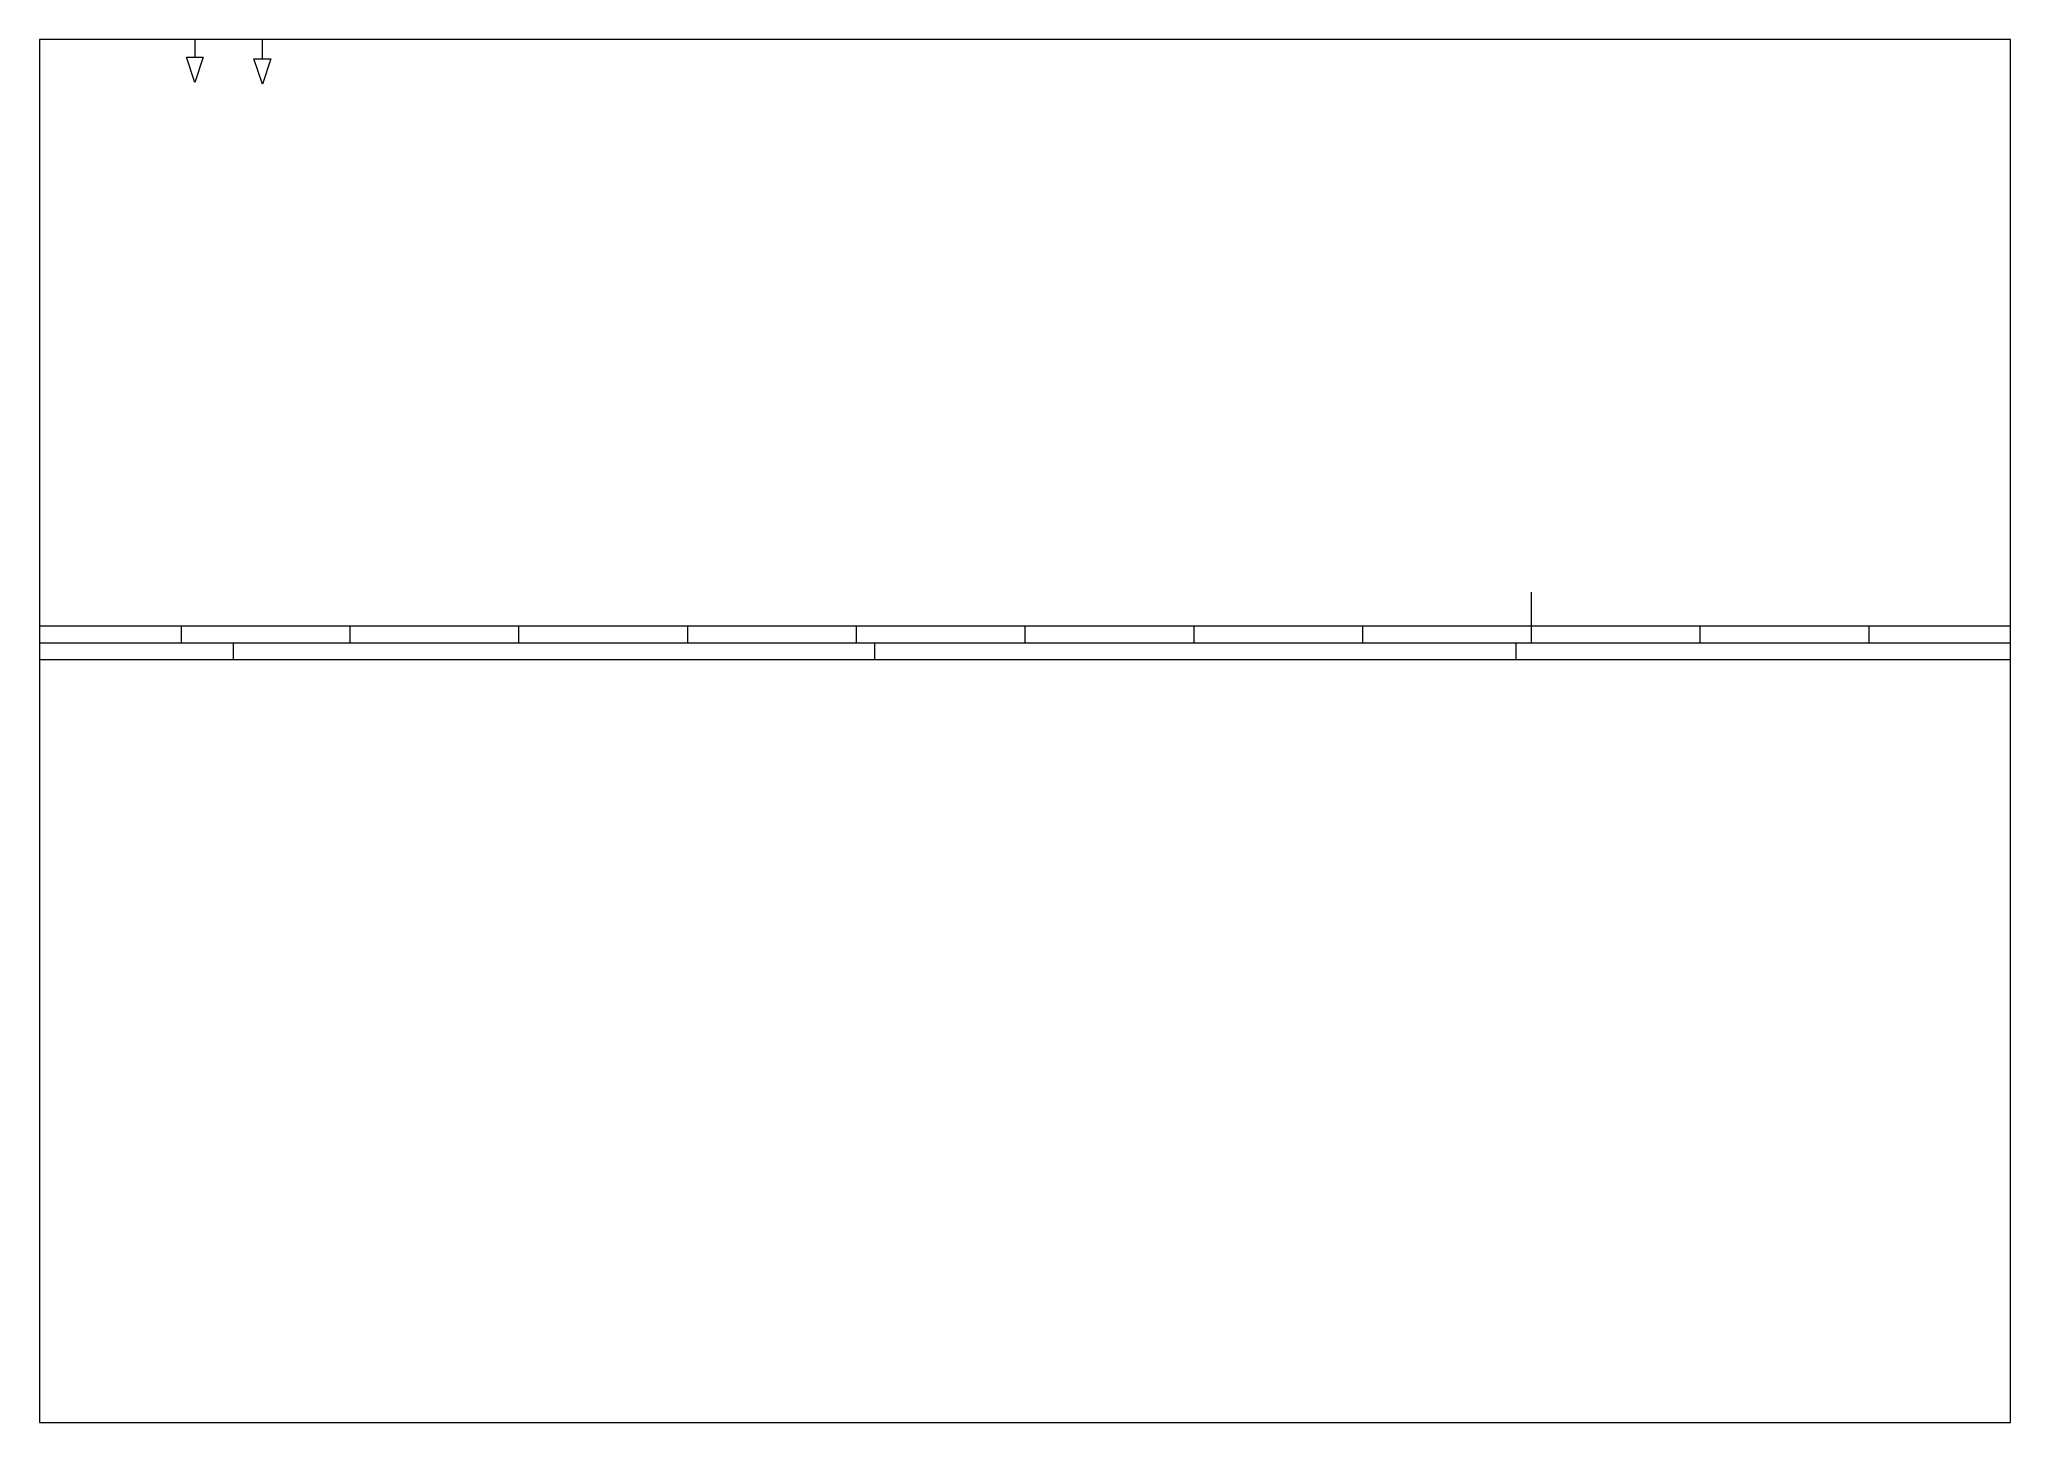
# Paper-space layout 'DIN A2 Title Block' of a CAD drawing. Header units: millimetres. Extents: x 5 to 589, y 5 to 415.
# The model-space entities are those that its viewports show. They can reach past a viewport. Long polylines and large blocks are cut down to what shows.
import ezdxf
from ezdxf.enums import TextEntityAlignment as Align

# ---------------------------------------------------------------- set-up
doc = ezdxf.new("R2010")
doc.units = ezdxf.units.MM
doc.header["$LTSCALE"] = 8
for name, color, linetype in [('035', 5, 'Continuous'), ('07', 7, 'Continuous'), ('RED_2.5mm^2', 1, 'Continuous'), ('SYMS', 7, 'Continuous'), ('WIREREF', 61, 'Continuous'), ('XREF', 7, 'Continuous')]:
    doc.layers.add(name, color=color, linetype=linetype)
doc.styles.add('ISO Proportional', font='isocp.shx')
doc.styles.add('WD_IEC', font='isocp2.shx', dxfattribs={"width": 0.9, "height": 4})

# ---------------------------------------------------------------- blocks, each defined once
blk = doc.blocks.new('IEC_border_a0')
at = {"layer": '035', "color": 0}
for p, q in [((194.5, 10), (194.5, 5)), ((244.5, 10), (244.5, 5)), ((294.5, 10), (294.5, 5)), ((344.5, 10), (344.5, 5)), ((394.5, 10), (394.5, 5)), ((444.5, 10), (444.5, 5)), ((494.5, 10), (494.5, 5)), ((544.5, 10), (544.5, 5)), ((594.5, 10), (594.5, 5)), ((644.5, 10), (644.5, 5)), ((694.5, 10), (694.5, 5)), ((0, 0), (1189, 0)), ((210, 0), (210, 5)), ((400, 0), (400, 5)), ((590, 0), (590, 5))]:
    blk.add_line(p, q, dxfattribs=at)
blk.add_lwpolyline([(10, 10), (1179, 10), (1179, 831), (10, 831)], close=True, dxfattribs=at)
at = {"layer": '07', "color": 0}
blk.add_line((594.5, 20), (594.5, 10), dxfattribs=at)
blk.add_lwpolyline([(5, 5), (1184, 5), (1184, 836), (5, 836)], close=True, dxfattribs=at)
at = {"layer": '035', "color": 0, "style": 'ISO Proportional'}
for s, p in [('4', (167.88, 5.5)), ('5', (218.34, 5.5)), ('6', (268.19, 5.5)), ('7', (318.17, 5.5)), ('8', (368.42, 5.5)), ('9', (418.46, 5.5)), ('10', (467.72, 5.5)), ('11', (517.49, 5.5)), ('12', (567.49, 5.5)), ('13', (618.42, 5.5)), ('14', (668.46, 5.5)), ('15', (717.72, 5.5))]:
    blk.add_text(s, height=3.5, dxfattribs=at).set_placement(p)
blk = doc.blocks.new('HA1S4')
blk.add_lwpolyline([(0, -3.75), (-1.25, 0), (1.25, 0)], close=True)
at = {"style": 'WD_IEC', "flags": 8}
blk.add_attdef('WIRENO', (-1, 1.25), '', height=2.5, rotation=90, dxfattribs=at)
at = {"style": 'WD_IEC'}
blk.add_attdef('DESC1', text='', height=2.5, rotation=90, dxfattribs=at).set_placement((1, 1.25), align=Align.TOP_LEFT)
at = {"style": 'WD_IEC', "flags": 1}
blk.add_attdef('X2TERM01', (0, 0), '', height=0.32, dxfattribs=at)
blk.add_attdef('SIGCODE', text='', height=1, dxfattribs=at).set_placement((-2.5, -3.2), align=Align.RIGHT)
at = {"style": 'WD_IEC'}
blk.add_attdef('XREF', text='', height=2.5, rotation=90, dxfattribs=at).set_placement((0, -5), align=Align.MIDDLE_RIGHT)

msp = doc.modelspace()

# ---------------------------------------------------------------- linework, layer by layer
at = {"layer": 'RED_2.5mm^2', "color": 0}
for p, q in [((71.05, 409.21), (71.05, 726.75)), ((51.05, 638.63), (51.05, 409.73))]:
    msp.add_line(p, q, dxfattribs=at)

# ---------------------------------------------------------------- block references
msp.add_blockref('IEC_border_a0', (-147.52, 231.18))
at = {"layer": 'SYMS'}
ref = msp.add_blockref('HA1S4', (51.05, 409.73), dxfattribs=dict(at, xscale=2, yscale=2, zscale=2))
ref.add_attrib('XREF', '04.2,01.23', dxfattribs={"layer": 'XREF', "height": 5, "rotation": 90, "style": 'WD_IEC'}).set_placement((51.05, 399.73), align=Align.MIDDLE_RIGHT)
ref.add_attrib('WIRENO', '+24V', (49.05, 412.23), dxfattribs={"layer": 'WIREREF', "height": 5, "rotation": 90, "style": 'WD_IEC', "flags": 8})
at = {"layer": 'SYMS', "color": 0}
ref = msp.add_blockref('HA1S4', (71.05, 409.21), dxfattribs=dict(at, xscale=2, yscale=2, zscale=2))
ref.add_attrib('XREF', '04.2', dxfattribs={"layer": 'XREF', "height": 7.5, "rotation": 90, "style": 'WD_IEC'}).set_placement((71.05, 399.21), align=Align.MIDDLE_RIGHT)
ref.add_attrib('WIRENO', '0V', (69.05, 411.71), dxfattribs={"layer": 'WIREREF', "height": 7.5, "rotation": 90, "style": 'WD_IEC', "flags": 8})

psp = doc.layouts.new('DIN A2 Title Block')

# ---------------------------------------------------------------- linework, layer by layer
psp.add_lwpolyline([(4.99, 4.93), (588.99, 4.93), (588.99, 4.93), (588.99, 4.93), (588.99, 414.93), (4.99, 414.93)], close=True)

# ---------------------------------------------------------------- viewports
at = {"layer": '0'}
vp = psp.add_viewport(center=(296.99, 209.93), size=(584, 410), view_center_point=(297, 210), view_height=410, dxfattribs=at)
vp.dxf.flags = 0x10000  # cut along an outline
vp.dxf.clipping_boundary_handle = psp.add_lwpolyline([(4.99, 4.93), (588.99, 4.93), (588.99, 4.93), (588.99, 4.93), (588.99, 414.93), (4.99, 414.93)], format="xyb", close=True, dxfattribs={"invisible": 1}).dxf.handle

doc.saveas('drawing.dxf')
